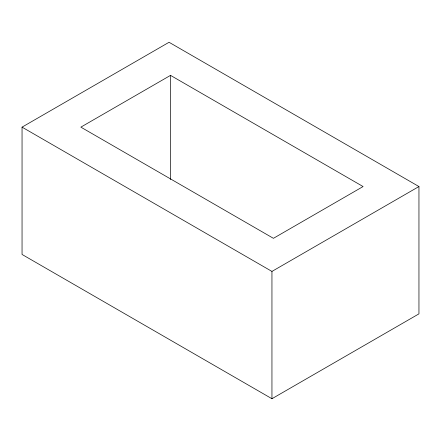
<?xml version="1.0" encoding="UTF-8"?>
<svg xmlns="http://www.w3.org/2000/svg" width="441" height="441" viewBox="0 0 441 441"><rect width="100%" height="100%" fill="white"/><g stroke="black" fill="none" stroke-linecap="round" stroke-linejoin="round"><path stroke-width="0.66" d="M22.05 127.14L169.052 42.275L418.95 186.549L418.95 313.86L271.948 398.725L22.05 254.451L22.05 127.14L271.948 271.419L418.95 186.549M170.518 75.372L80.852 127.14L273.42 238.322L363.092 186.549L170.518 75.372L170.518 179.537M271.948 271.419L271.948 398.725"/></g></svg>
